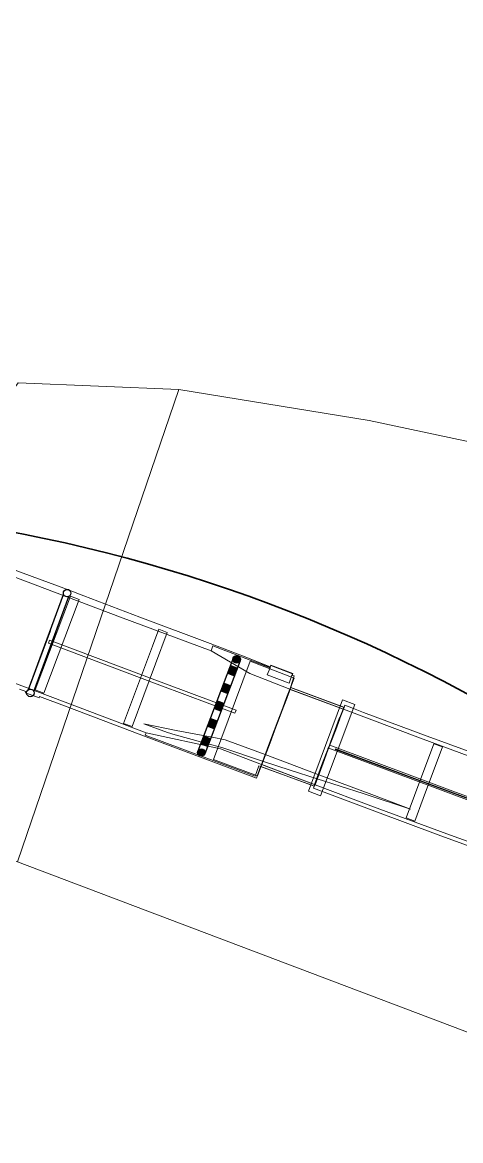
# Model space of a CAD drawing. Header units: metres. Extents: x 112942 to 118371, y 496117 to 499046.
# Drawn here: x 115891.3 to 116007.5, y 497284 to 497580.2 of the extents above; entities that cross this region are included whole.
import ezdxf

# ---------------------------------------------------------------- set-up
doc = ezdxf.new("R2010")
doc.units = ezdxf.units.M
for name, color, linetype, lineweight in [('B-WE-OG-TOPOKAART-G', 253, 'Continuous', 18), ('N-WE-KL-DATA_GLASVEZEL-G', 90, 'KL-GLASVEZEL-N', 35), ('N-WE-VW-BEWEGWIJZERING_DRAAGCONSTRUCTIE_PORTAAL-G', 7, 'Continuous', 25)]:
    doc.layers.add(name, color=color, linetype=linetype, lineweight=lineweight)
doc.linetypes.add('KL-GLASVEZEL-N', pattern='A,4,-1,[101,NLCS.SHX,S=0.5,R=0,X=0,Y=0],-1,4,-1,["G",Standard,S=1,R=0,X=-0.25,Y=-0.5],-1.5', length=12.5)

msp = doc.modelspace()

# ---------------------------------------------------------------- linework, layer by layer
for p, q in [((115892.979, 497403.48), (115898.773, 497419.118)), ((115894.386, 497402.959), (115900.18, 497418.597))]:
    msp.add_line(p, q)
at = {"linetype": 'ByBlock'}
for points in [[(115892.979, 497403.48), (115902.266, 497428.665)], [(115894.386, 497402.959), (115903.673, 497428.144)]]:
    msp.add_lwpolyline(points, dxfattribs=at)
for centre in [(115903.199, 497429.024), (115893.453, 497402.599)]:
    msp.add_circle(centre, 1, dxfattribs=at)
at = {"layer": 'B-WE-OG-TOPOKAART-G'}
for points, elevation in [([(115904.107, 497428.223), (115906.38, 497427.38), (115897.062, 497402.549), (115894.75, 497403.407), (115904.107, 497428.223)], -0.612), ([(115904.107, 497428.223), (115894.75, 497403.407), (115897.062, 497402.549), (115906.38, 497427.38), (115904.107, 497428.223)], -0.612), ([(115951.718, 497410.987), (115963.402, 497406.547), (115953.628, 497380.623), (115942.016, 497384.988), (115951.718, 497410.987)], -0.67), ([(115951.718, 497410.987), (115942.016, 497384.988), (115953.628, 497380.623), (115963.402, 497406.547), (115951.718, 497410.987)], -0.67), ([(115962.777, 497407.297), (115962.036, 497405.164), (115956.214, 497407.368), (115956.977, 497409.281), (115957.044, 497409.45), (115957.204, 497409.851), (115962.915, 497407.694), (115962.777, 497407.297)], 6.968), ([(115976.225, 497400.78), (115979.503, 497399.565), (115970.405, 497375.368), (115967.172, 497376.61), (115976.225, 497400.78)], -0.67), ([(115976.225, 497400.78), (115967.172, 497376.61), (115970.405, 497375.368), (115979.503, 497399.565), (115976.225, 497400.78)], -0.67), ([(116000.379, 497389.123), (116002.659, 497388.279), (115997.564, 497374.611), (115995.345, 497368.661), (115993.076, 497369.489), (115995.29, 497375.441), (116000.379, 497389.123)], -0.67), ([(115995.29, 497375.441), (115993.076, 497369.489), (115995.345, 497368.661), (115997.564, 497374.611), (116002.659, 497388.279), (116000.379, 497389.123), (115995.29, 497375.441)], -0.67)]:
    msp.add_lwpolyline(points, close=True, dxfattribs=dict(at, elevation=elevation))
for points in [[(115932.824, 497482.97, -0.114), (115890.019, 497357.881, -0.257), (115858.179, 497369.615, -0.612), (115858.179, 497370.916, -0.612), (115863.555, 497371.275, -0.612), (115863.42, 497390.284, -0.612), (115863.247, 497410.545, -0.612), (115862.414, 497410.88, -0.612), (115869.054, 497443.778, -0.612), (115870.026, 497446.745, -0.612), (115871.993, 497453.168, -0.612), (115873.631, 497459.684, -0.612), (115875.058, 497466.289, -0.612), (115875.163, 497466.257, -0.612), (115876.009, 497469.373, -0.612), (115877.982, 497468.492, -0.612), (115890.195, 497484.724, -0.612), (115932.824, 497482.97, -0.114)], [(116049.01, 497453.058, -0.67), (116037.247, 497409.799, -0.67), (116038.955, 497400.284, -0.67), (116037.24, 497390.463, -0.67), (116034.008, 497382.284, -0.67), (116019.162, 497343.638, -0.67), (116018.007, 497342.999, -0.67), (116013.45, 497319.963, -0.67), (116012.371, 497312.563, -0.67), (116014.419, 497310.835, -0.67), (115890.019, 497357.881, -0.257), (115932.824, 497482.97, -0.114), (115983.279, 497474.773, -0.67), (116052.281, 497460.076, -0.67), (116049.01, 497453.058, -0.67)], [(115868.656, 497442.774, 6.95), (115893.885, 497433.431, 6.986), (115900.95, 497430.836, 6.917), (115903.729, 497429.847, 7.016), (115907.608, 497428.305, 6.899), (115922.497, 497422.679, 7.134), (115941.099, 497415.683, 7.125), (115950.79, 497411.991, 7.134), (115957.044, 497409.45, 6.968), (115956.977, 497409.281, 6.968), (115941.823, 497415.11, 7.071), (115941.368, 497413.71, 6.78), (115917.35, 497422.679, 6.83), (115866.181, 497441.961, 6.867)], [(115866.181, 497441.961, 6.867), (115917.35, 497422.679, 6.83), (115941.368, 497413.71, 6.78), (115951.593, 497407.71, 6.86), (115962.201, 497403.586, 6.853)], [(115868.656, 497442.774, 6.95), (115893.885, 497433.431, 6.986), (115900.95, 497430.836, 6.917), (115903.729, 497429.847, 7.016), (115907.608, 497428.305, 6.899), (115922.497, 497422.679, 7.134), (115941.099, 497415.683, 7.125), (115950.79, 497411.991, 7.134), (115957.006, 497409.473, 7.257), (115957.174, 497409.951, 12.737), (115963.04, 497407.756, 12.737), (115962.878, 497407.253, 6.924), (115963.371, 497407.082, 6.897), (115962.422, 497404.03, 6.853), (115962.248, 497403.568, 6.853), (115961.423, 497401.378, 6.854), (115961.326, 497401.122, 6.951), (115960.137, 497397.967, 7.008), (115958.91, 497394.713, 7.047), (115958.108, 497392.586, 6.897), (115956.898, 497389.375, 6.981), (115954.742, 497383.656, 6.863), (115954.538, 497383.11, 7.008), (115953.408, 497380.063, 7.731), (115924.874, 497390.697, 7.611), (115903.204, 497398.954, 7.376), (115895.899, 497401.646, 7.364), (115895.777, 497401.326, 7.364), (115892.154, 497402.663, 7.364), (115892.244, 497402.968, 7.364), (115890.593, 497403.618, 7.364)], [(115929.74, 497418.59, 0.69), (115920.423, 497393.718, 0.705), (115918.14, 497394.536, 0.71), (115925.794, 497414.952, 0.694), (115927.493, 497419.454, 0.692), (115929.74, 497418.59, 0.69)], [(115918.14, 497394.536, 0.71), (115920.423, 497393.718, 0.705), (115929.74, 497418.59, 0.69), (115927.493, 497419.454, 0.692), (115925.794, 497414.952, 0.694), (115918.14, 497394.536, 0.71)], [(115862.015, 497415.433, 7.143), (115903.345, 497399.914, 7), (115924.118, 497392.045, 7.063), (115923.901, 497391.402, 7.43), (115953.012, 497380.525, 7.663), (115953.997, 497383.326, 6.996), (115954.491, 497383.127, 7.008), (115953.408, 497380.063, 7.731), (115924.874, 497390.697, 7.611), (115903.204, 497398.954, 7.376), (115895.899, 497401.646, 7.364), (115895.777, 497401.326, 7.364), (115892.154, 497402.663, 7.364), (115892.244, 497402.968, 7.364), (115890.593, 497403.618, 7.364)], [(115962.201, 497403.586, 6.853), (115961.376, 497401.396, 6.854), (115961.279, 497401.14, 6.951), (115960.09, 497397.985, 7.008), (115958.863, 497394.731, 7.047), (115958.061, 497392.603, 6.897), (115956.851, 497389.392, 6.981), (115954.695, 497383.674, 6.863), (115943.825, 497387.764, 6.96), (115924.118, 497392.045, 7.063), (115903.345, 497399.914, 7), (115862.015, 497415.433, 7.143)], [(115898.275, 497415.777, 6.947), (115927.767, 497404.642, 6.96), (115947.621, 497397.237, 6.92), (115948.004, 497398.025, 6.93), (115923.653, 497407.14, 6.98), (115898.508, 497416.613, 6.997), (115898.275, 497415.777, 6.947)], [(115968.665, 497377.911, 6.863), (115954.585, 497383.092, 7.008), (115954.789, 497383.639, 6.863), (115956.946, 497389.359, 6.981), (115958.155, 497392.568, 6.897), (115958.956, 497394.696, 7.047), (115960.184, 497397.95, 7.008), (115961.373, 497401.105, 6.951), (115961.47, 497401.361, 6.854), (115962.295, 497403.551, 6.853), (115962.469, 497404.012, 6.853), (115976.555, 497398.813, 6.9), (115976.376, 497398.291, 6.79), (115975.52, 497396.094, 6.93), (115975.398, 497395.774, 6.921), (115974.3, 497392.863, 6.972), (115973.04, 497389.521, 7.071), (115972.753, 497388.758, 6.847), (115972.482, 497388.037, 6.849), (115972.255, 497387.436, 6.888), (115970.972, 497384.032, 6.975), (115968.815, 497378.295, 7.032), (115968.665, 497377.911, 6.863)], [(115962.341, 497403.533, 6.853), (115976.329, 497398.309, 6.79), (115975.473, 497396.112, 6.93), (115975.352, 497395.792, 6.921), (115974.254, 497392.881, 6.972), (115972.994, 497389.539, 7.071), (115972.707, 497388.776, 6.847), (115972.436, 497388.055, 6.849), (115972.209, 497387.454, 6.888), (115970.926, 497384.05, 6.975), (115968.768, 497378.313, 7.032), (115954.835, 497383.621, 6.863), (115956.992, 497389.342, 6.981), (115958.202, 497392.551, 6.897), (115959.003, 497394.678, 7.047), (115960.23, 497397.932, 7.008), (115961.419, 497401.087, 6.951), (115961.516, 497401.343, 6.854), (115962.341, 497403.533, 6.853)], [(115976.47, 497398.257, 6.79), (115962.201, 497403.586, 6.853), (115962.375, 497404.047, 6.853), (115976.65, 497398.78, 6.9), (115976.47, 497398.257, 6.79)], [(116021.742, 497357.684, 7.101), (116001.575, 497365.046, 7.101), (115984.721, 497371.245, 7.101), (115968.506, 497377.338, 7.101), (115968.711, 497377.893, 6.863), (115968.861, 497378.277, 7.032), (115971.019, 497384.015, 6.975), (115972.302, 497387.419, 6.888), (115972.529, 497388.02, 6.849), (115972.8, 497388.741, 6.847), (115973.087, 497389.504, 7.071), (115974.347, 497392.846, 6.972), (115975.445, 497395.757, 6.921), (115975.566, 497396.076, 6.93), (115976.423, 497398.274, 6.79), (115976.603, 497398.796, 6.9), (115976.794, 497399.352, 6.933), (115979.094, 497398.468, 6.93), (115981.764, 497397.448, 6.93), (115998.595, 497391.182, 6.93), (116019.966, 497383.349, 6.93)], [(115972.847, 497388.723, 6.847), (115973.134, 497389.486, 7.071), (115974.394, 497392.828, 6.972), (115975.492, 497395.739, 6.921), (115975.613, 497396.058, 6.93), (115976.47, 497398.257, 6.79), (115996.893, 497390.577, 6.93), (116018.043, 497382.738, 6.84)], [(115969.505, 497379.856, 7.035), (115962.352, 497382.177, 7.044), (115955.007, 497384.501, 7.056), (115944.249, 497388.135, 7.047), (115938.914, 497389.53, 7.089), (115931.873, 497391.522, 7.095), (115929.837, 497392.096, 7.104), (115923.523, 497394.42, 7.104), (115932.133, 497392.622, 7.08), (115941.672, 497390.849, 7.035), (115945.055, 497390.144, 7.035), (115955.665, 497386.246, 7.02), (115969.891, 497380.88, 7.014), (115983.946, 497375.715, 7.005), (115994.185, 497371.849, 7.035), (115981.635, 497375.935, 7.014), (115969.505, 497379.856, 7.035)], [(116029.013, 497356.17, 6.917), (116003.876, 497365.275, 6.957), (115984.421, 497372.473, 7.11), (115968.908, 497378.259, 7.032), (115971.066, 497383.997, 6.975), (115972.349, 497387.401, 6.888), (115972.576, 497388.002, 6.849)], [(115972.576, 497388.002, 6.849), (116006.652, 497375.228, 6.86), (116032.734, 497365.651, 6.637)], [(116022.947, 497370.243, 6.94), (116006.191, 497376.287, 6.86), (115972.847, 497388.723, 6.847)], [(116013.778, 497373.148, 6.81), (115994.422, 497380.287, 6.81), (115974.301, 497387.828, 6.81), (115974.239, 497387.647, 6.81), (115994.514, 497380.097, 6.81), (116017.636, 497371.507, 6.807)], [(115968.758, 497377.875, 6.863), (115954.491, 497383.127, 7.008), (115954.695, 497383.674, 6.863), (115968.908, 497378.259, 7.032), (115968.758, 497377.875, 6.863)]]:
    msp.add_polyline3d(points, dxfattribs=at)
at = {"layer": 'N-WE-KL-DATA_GLASVEZEL-G', "flags": 128}
msp.add_lwpolyline([(113099.712, 499014.37), (113099.44, 499003.59), (113099.499, 498999.792), (113099.804, 498996.137), (113099.53, 498968.354), (113099.566, 498951.056), (113099.476, 498942.658), (113099.726, 498939.408), (113100.155, 498937.952), (113101.157, 498935.413), (113102.32, 498932.796), (113103.399, 498931.465), (113105.433, 498929.886), (113106.674, 498929.14), (113108.587, 498928.742), (113115.604, 498928.288), (113129.599, 498927.262), (113152.277, 498925.63), (113152.278, 498925.63), (113175.725, 498923.657), (113198.974, 498921.279), (113220.698, 498917.529), (113241.314, 498911.718), (113259.89, 498904.498), (113281.526, 498893.155), (113301.308, 498879.664), (113319.784, 498863.537), (113333.555, 498848.523), (113341.231, 498838.155), (113343.813, 498834.565), (113349.506, 498825.765), (113354.73, 498816.673), (113359.468, 498807.319), (113363.708, 498797.729), (113367.618, 498787.457), (113368.69, 498784.539), (113369.84, 498781.239), (113370.932, 498777.919), (113371.966, 498774.58), (113372.942, 498771.223), (113373.858, 498767.849), (113374.715, 498764.461), (113375.512, 498761.057), (113376.249, 498757.641), (113376.904, 498754.201), (113377.495, 498750.762), (113378.051, 498747.312), (113378.547, 498743.858), (113378.751, 498742.291), (113379.096, 498739.399), (113379.409, 498736.448), (113379.688, 498733.512), (113379.978, 498730.104), (113380.237, 498726.718), (113380.477, 498723.355), (113380.731, 498719.632), (113381.013, 498716.6), (113381.313, 498713.488), (113381.645, 498710.241), (113382.004, 498707.026), (113382.398, 498703.847), (113382.864, 498700.521), (113383.288, 498697.357), (113383.734, 498694.396), (113384.26, 498691.285), (113384.844, 498688.186), (113385.484, 498685.098), (113386.182, 498682.023), (113386.937, 498678.961), (113387.748, 498675.913), (113388.615, 498672.881), (113389.539, 498669.866), (113390.518, 498666.868), (113391.552, 498663.889), (113392.642, 498660.93), (113393.786, 498657.991), (113394.984, 498655.073), (113396.236, 498652.179), (113397.542, 498649.308), (113398.9, 498646.462), (113400.311, 498643.642), (113401.774, 498640.848), (113403.288, 498638.082), (113404.854, 498635.344), (113406.469, 498632.635), (113408.135, 498629.958), (113409.85, 498627.311), (113411.614, 498624.697), (113413.425, 498622.115), (113415.285, 498619.568), (113417.191, 498617.056), (113419.143, 498614.579), (113421.141, 498612.139), (113423.183, 498609.736), (113425.27, 498607.372), (113427.401, 498605.046), (113429.574, 498602.761), (113431.788, 498600.516), (113434.044, 498598.312), (113436.344, 498596.148), (113437.799, 498594.819), (113441.055, 498591.955), (113443.465, 498589.927), (113445.915, 498587.941), (113448.402, 498586.001), (113450.924, 498584.108), (113453.48, 498582.262), (113456.07, 498580.463), (113458.734, 498578.718), (113461.177, 498577.178), (113463.659, 498575.644), (113466.184, 498574.143), (113469.543, 498572.148), (113472.314, 498570.568), (113475.129, 498569.013), (113477.98, 498567.48), (113480.865, 498565.962), (113483.778, 498564.454), (113489.504, 498561.531), (113492.64, 498560.008), (113501.635, 498555.639), (113510.63, 498551.27), (113519.626, 498546.901), (113528.621, 498542.532), (113537.616, 498538.163), (113546.611, 498533.794), (113555.593, 498529.431), (113560.418, 498527.154), (113579.63, 498518.055), (113601.833, 498507.934), (113627.27, 498496.378), (113627.896, 498496.699), (113651.209, 498486.151), (113674.376, 498475.686), (113700.62, 498463.505), (113723.402, 498452.851), (113747.607, 498441.92), (113826.936, 498407.232), (113831.96, 498404.555), (113856.291, 498390.206), (113876.281, 498378.09), (113881.116, 498375.349), (113901.444, 498365.312), (113923.487, 498354.345), (113947.094, 498342.456), (113969.922, 498330.857), (113998.595, 498316.097), (114017.505, 498306.229), (114042.278, 498293.06), (114066.728, 498280.02), (114090.418, 498267.163), (114113.179, 498254.611), (114113.179, 498254.611), (114136.142, 498241.86), (114161.935, 498227.268), (114186.026, 498213.509), (114206.354, 498201.808), (114231.746, 498186.946), (114255.923, 498172.65), (114282.573, 498156.533), (114306.156, 498142.09), (114330.404, 498127.051), (114353.649, 498112.661), (114377.173, 498098.282), (114400.39, 498084.264), (114400.39, 498084.264), (114400.39, 498084.264), (114424.381, 498069.86), (114447.304, 498056.342), (114471.846, 498042.035), (114494.618, 498028.886), (114509.723, 498020.344), (114519.828, 498014.63), (114532.295, 498007.637), (114547.431, 497999.207), (114554.569, 497995.219), (114561.698, 497991.236), (114576.34, 497983.145), (114594.008, 497973.536), (114612.78, 497963.411), (114629.357, 497954.521), (114637.087, 497950.389), (114659.016, 497938.907), (114663.476, 497936.6), (114670.112, 497933.227), (114681.314, 497927.562), (114688.002, 497924.245), (114688.002, 497924.245), (114699.381, 497918.468), (114713.724, 497911.12), (114722.775, 497906.57), (114739.305, 497898.205), (114758.236, 497888.959), (114781.307, 497877.636), (114789.929, 497873.442), (114806.071, 497865.567), (114820.247, 497858.793), (114832.07, 497853.143), (114839.35, 497849.661), (114859.114, 497839.161), (114859.834, 497838.808), (114861.029, 497838.223), (114918.608, 497811.949), (114920.617, 497810.991), (114927.641, 497808.928), (114945.501, 497801.09), (114955.15, 497796.805), (114965.848, 497790.973), (114978.069, 497784.16), (114993.439, 497777.439), (115009.534, 497770.42), (115024.846, 497763.803), (115042.759, 497756.185), (115061.558, 497748.294), (115077.255, 497741.973), (115077.779, 497741.733), (115092.907, 497735.4), (115110.354, 497728.204), (115119.312, 497724.566), (115128.235, 497737.264), (115131.2, 497735.069), (115137.069, 497730.88), (115143.723, 497726.432), (115148.029, 497723.754), (115152.972, 497720.979), (115157.087, 497718.73), (115164.692, 497714.92), (115172.898, 497710.903), (115184.421, 497705.42), (115193.888, 497701.085), (115205.145, 497695.936), (115213.536, 497692.157), (115219.93, 497689.177), (115224.911, 497687.06), (115232.819, 497683.83), (115236.05, 497682.537), (115239.06, 497681.366), (115251.825, 497676.544), (115276.956, 497667.151), (115291.756, 497661.561), (115301.108, 497658.029), (115320.058, 497650.863), (115338.866, 497643.693), (115343.986, 497641.686), (115350.871, 497638.768), (115360.275, 497634.799), (115365.004, 497632.73), (115366.013, 497632.289), (115368.097, 497631.377), (115378.556, 497626.904), (115381.75, 497621.432), (115390.867, 497617.898), (115409.483, 497610.935), (115429.461, 497603.463), (115472.724, 497587.274), (115509.337, 497573.467), (115554.049, 497556.742), (115598.687, 497540.018), (115647.817, 497521.572), (115674.818, 497511.419), (115678.607, 497521.062), (115684.944, 497518.686), (115735.335, 497499.843), (115749.331, 497494.619), (115760.346, 497490.443), (115766.452, 497487.922), (115783.719, 497479.9), (115812.497, 497466.388), (115840.452, 497453.266), (115858.018, 497445.157), (115866.741, 497441.75), (115868.95, 497447.502), (115869.315, 497448.433, -0.1086482), (116037.119, 497385.881), (116033.732, 497377.249), (116036.858, 497376.155), (116055.709, 497369.801), (116070.22, 497365.032), (116083.866, 497360.782), (116098.486, 497356.612), (116108.822, 497353.737), (116119.993, 497350.693), (116139.214, 497345.83), (116156.574, 497341.763), (116175.357, 497337.731), (116192.155, 497334.492), (116209.518, 497331.394), (116229.215, 497328.132), (116252.122, 497324.636), (116273.129, 497321.579), (116294.892, 497318.468), (116318.004, 497315.13), (116350.283, 497310.51), (116375.702, 497308.929), (116382.507, 497308.552), (116391.295, 497307.551), (116394.42, 497307.113), (116414.484, 497304.356), (116428.189, 497302.486), (116446.786, 497300.064), (116447.908, 497300.203), (116465.238, 497297.672), (116484.7, 497295.014), (116499.765, 497292.854), (116518.539, 497290.195), (116530.143, 497288.552), (116530.143, 497288.552), (116543.156, 497286.449), (116557.771, 497284.095), (116583.542, 497280.464), (116599.888, 497278.119), (116603.095, 497277.66), (116619.573, 497275.303), (116621.152, 497275.082), (116633.544, 497273.341), (116633.545, 497273.341), (116653.547, 497270.317), (116671.848, 497267.597), (116690.341, 497264.969), (116706.459, 497262.623), (116729, 497259.366), (116746.183, 497256.921), (116746.184, 497256.921), (116763.721, 497254.622), (116779.247, 497252.629), (116791.531, 497250.928), (116804.353, 497248.974), (116819.991, 497246.579), (116821.942, 497246.281), (116839.124, 497243.442), (116854.06, 497240.888), (116866.134, 497238.738), (116881.205, 497235.958), (116895.36, 497233.221), (116911.178, 497229.829), (116922.465, 497227.404), (116928.773, 497226.001), (116935.648, 497224.384), (116950.836, 497220.819), (116958.714, 497218.906), (116965.477, 497217.317), (116970.562, 497216.021), (116987.366, 497211.877), (117002.705, 497207.462), (117002.705, 497207.462), (117026.556, 497200.667), (117041.28, 497196.413), (117055.76, 497192.029), (117063.582, 497189.546), (117071.053, 497187.195), (117080.69, 497184.04), (117093.272, 497179.894), (117102.488, 497176.852), (117114.903, 497172.605), (117124.555, 497169.23), (117134.115, 497165.827), (117143.269, 497162.513), (117150.342, 497159.896), (117159.785, 497156.382), (117168.774, 497152.871), (117182.119, 497147.629), (117192.881, 497143.365), (117204.198, 497138.799), (117217.184, 497133.348), (117226.157, 497129.506), (117239.846, 497123.574), (117253.21, 497117.561), (117269.955, 497109.886), (117278.809, 497105.935), (117302.805, 497094.576), (117323.216, 497084.391), (117346.155, 497072.511), (117363.367, 497063.365), (117378.148, 497055.442), (117384.742, 497052.043), (117399.04, 497044.254), (117409.51, 497038.487), (117420.5, 497032.438), (117432.495, 497025.833), (117444.112, 497019.348), (117453.997, 497013.779), (117460.381, 497010.106), (117462.6, 497008.829), (117467.424, 497005.984), (117473.009, 497002.315), (117482.442, 496995.949), (117488.683, 496991.858), (117493.711, 496988.515), (117505.616, 496980.429), (117514.441, 496974.41), (117525.05, 496967.096), (117535.796, 496959.485), (117547.23, 496951.267), (117557.585, 496943.711), (117574.725, 496930.877), (117584.774, 496923.248), (117592.054, 496917.522), (117597.844, 496912.957), (117613.512, 496900.322), (117621.06, 496894.333), (117626.229, 496889.908), (117630.809, 496885.962), (117636.101, 496880.593), (117685.655, 496838.529), (117692.098, 496833.912), (117696.353, 496830.657), (117701.07, 496827.085), (117706.802, 496822.941), (117710.585, 496820.306), (117715.134, 496817.45), (117719.576, 496814.837), (117722.919, 496812.983), (117718.587, 496804.541), (117720.016, 496802.775), (117728.12, 496798.196), (117740.789, 496785.864), (117748.266, 496778.386), (117756.127, 496770.477), (117770.21, 496756.008), (117775.046, 496747.786), (117803.816, 496716.504), (117807.167, 496716.328), (117813.787, 496708.903), (117815.669, 496706.776), (117792.341, 496684.844), (117796.417, 496680.267), (117805.765, 496669.56), (117810.369, 496664.123), (117816.572, 496656.462), (117820.684, 496651.328), (117828.744, 496641.238), (117838.669, 496628.681), (117849.95, 496614.025), (117862.38, 496598.118, -0.4142136), (117862.164, 496596.364), (117861.342, 496595.721, 0.4038997), (117861.1, 496594.002), (117896.691, 496544.976), (117898.377, 496542.654), (117901.058, 496544.599), (117910.823, 496530.799), (117912.397, 496528.613), (117919.735, 496517.522), (117924.034, 496510.821), (117926.852, 496506.352), (117929.449, 496501.812), (117931.551, 496497.719), (117932.901, 496494.763), (117933.935, 496492.403), (117934.954, 496489.973), (117935.883, 496487.497), (117936.745, 496485.072), (117937.542, 496482.62), (117938.237, 496480.116), (117938.515, 496478.903), (117939.155, 496478.359), (117960.435, 496460.288), (117970.788, 496447.015), (117978.262, 496436.696), (117997.148, 496409), (118016.891, 496379.416), (118034.954, 496351.955), (118044.736, 496336.863), (118041.01, 496334.447), (118041.587, 496333.505), (118042.91, 496333.206), (118069.408, 496350.361), (118089.138, 496359.544), (118098.753, 496366.148), (118097.882, 496367.416), (118095.05, 496369.546), (118086.345, 496370.643)], format="xyb", dxfattribs=at)
at = {"layer": 'N-WE-VW-BEWEGWIJZERING_DRAAGCONSTRUCTIE_PORTAAL-G'}
for p, q in [((115947.18, 497411.831), (115937.818, 497387.179)), ((115949.05, 497411.121), (115939.688, 497386.469))]:
    msp.add_line(p, q, dxfattribs=at)
at = {"layer": 'N-WE-VW-BEWEGWIJZERING_DRAAGCONSTRUCTIE_PORTAAL-G', "const_width": 1}
for points in [[(115948.293, 497411.943, 1), (115947.937, 497411.009, 1)], [(115938.931, 497387.291, 1), (115938.575, 497386.357, 1)]]:
    msp.add_lwpolyline(points, format="xyb", close=True, dxfattribs=at)
at = {"layer": 'N-WE-VW-BEWEGWIJZERING_DRAAGCONSTRUCTIE_PORTAAL-G', "const_width": 2}
for points in [[(115947.428, 497409.667), (115946.54, 497407.33)], [(115945.653, 497404.993), (115944.765, 497402.656)], [(115943.878, 497400.319), (115942.99, 497397.981)], [(115942.103, 497395.644), (115941.215, 497393.307)], [(115940.328, 497390.97), (115939.44, 497388.633)]]:
    msp.add_lwpolyline(points, dxfattribs=at)
at = {"layer": 'N-WE-VW-BEWEGWIJZERING_DRAAGCONSTRUCTIE_PORTAAL-G', "ltscale": 0.2}
for centre in [(115948.115, 497411.476), (115938.753, 497386.824)]:
    msp.add_circle(centre, 1, dxfattribs=at)

doc.saveas('drawing.dxf')
